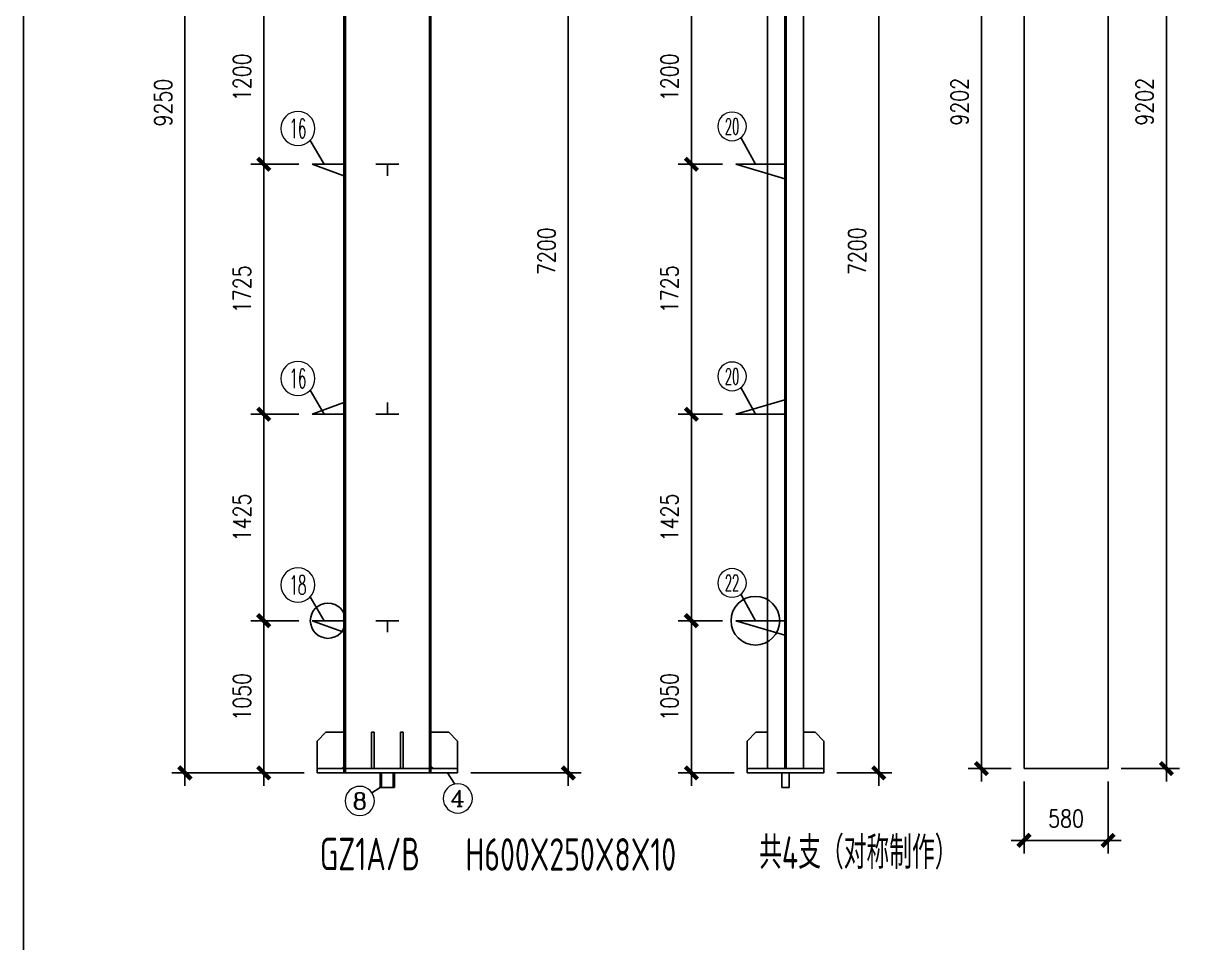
# Model space of a CAD drawing. Header units: millimetres. Extents: x 2451220 to 4527627, y -5186613 to -1639140.
# Drawn here: x 2483553 to 2491607, y -1711071 to -1704727 of the extents above; entities that cross this region are included whole.
import ezdxf
from ezdxf.enums import TextEntityAlignment as Align

# ---------------------------------------------------------------- set-up
doc = ezdxf.new("R2010")
doc.units = ezdxf.units.MM
doc.header["$LTSCALE"] = 1000
doc.header["$PDMODE"] = 34
doc.layers.add('钢架', color=7, linetype='Continuous', lineweight=25)
doc.styles.add('COMPLEX', font='COMPLEX')
doc.styles.add('DIM_FONT', font='simplex.shx', dxfattribs={"width": 0.8, "bigfont": 'hztxt.shx'})
doc.styles.get("Standard").update_dxf_attribs({"font": 'txt', "bigfont": 'gbcbig.shx'})
doc.styles.add('TSSD_Label', font='Tssdeng.shx', dxfattribs={"width": 0.7, "bigfont": 'hztxt.shx'})
doc.dimstyles.get("Standard").update_dxf_attribs({"dimscale": 100, "dimtxt": 3.5, "dimasz": 1, "dimexe": 2.5, "dimexo": 3, "dimgap": 1.5, "dimtad": 1, "dimdec": 0, "dimzin": 0, "dimdsep": 46, "dimtxsty": 'Standard', "dimblk": 'ARCHTICK', "dimcen": 0.09, "dimadec": 0, "dimazin": 0, "dimtfac": 1, "dimtdec": 0, "dimtix": 1, "dimtmove": 2, "dimatfit": 3, "dimldrblk": 'ARCHTICK', "dimfxl": 1, "dimtolj": 1, "dimtzin": 0, "dimarcsym": 0})
doc.dimstyles.new('WGH(1)', dxfattribs={"dimscale": 1.2, "dimtxt": 100, "dimasz": 0.5, "dimexe": 75, "dimexo": 75, "dimgap": 75, "dimtad": 1, "dimdec": 0, "dimzin": 0, "dimdsep": 46, "dimtxsty": 'DIM_FONT', "dimblk1": '_DIMX', "dimblk2": '_DIMX', "dimsah": 1, "dimcen": 0.09, "dimclrd": 3, "dimclre": 3, "dimclrt": 7, "dimadec": 0, "dimazin": 0, "dimtfac": 1, "dimtdec": 0, "dimtix": 1, "dimtmove": 2, "dimatfit": 3, "dimldrblk": '_DIMX', "dimfxl": 1, "dimtolj": 1, "dimtzin": 0, "dimarcsym": 0})

# ---------------------------------------------------------------- blocks, each defined once
blk = doc.blocks.new('_DIMX')
blk.add_line((-150, 0), (150, 0))
at = {"const_width": 50}
blk.add_lwpolyline([(-70, -70), (70, 70)], dxfattribs=at)
blk = doc.blocks.new('*D1759')
at = {"color": 3, "lineweight": -2}
for p, q in [((2485454.3, -1708849.6), (2485121.3, -1708849.6)), ((2485211.3, -1709899), (2485211.3, -1708850.2)), ((2485454.3, -1709899.6), (2485121.3, -1709899.6))]:
    blk.add_line(p, q, dxfattribs=at)
at = {"layer": 'Defpoints', "color": 0}
for p in [(2485211.3, -1708849.6), (2485544.3, -1708849.6), (2485544.3, -1709899.6)]:
    blk.add_point(p, dxfattribs=at)
at = {"color": 3, "lineweight": -2, "xscale": 0.6, "yscale": 0.6, "zscale": 0.6}
for p, rotation in [((2485211.3, -1708849.6), 90), ((2485211.3, -1709899.6), 270)]:
    blk.add_blockref('_DIMX', p, dxfattribs=dict(at, rotation=rotation))
at = {"color": 7, "insert": (2485061.3, -1709374.6), "char_height": 120, "attachment_point": 5, "rotation": 90, "style": 'DIM_FONT'}
blk.add_mtext('\\A1;1050', dxfattribs=at)
blk = doc.blocks.new('*D1760')
at = {"color": 3, "lineweight": -2}
for p, q in [((2485454.3, -1707424.6), (2485121.3, -1707424.6)), ((2485211.3, -1708849), (2485211.3, -1707425.2)), ((2485454.3, -1708849.6), (2485121.3, -1708849.6))]:
    blk.add_line(p, q, dxfattribs=at)
at = {"layer": 'Defpoints', "color": 0}
for p in [(2485211.3, -1707424.6), (2485544.3, -1707424.6), (2485544.3, -1708849.6)]:
    blk.add_point(p, dxfattribs=at)
at = {"color": 3, "lineweight": -2, "xscale": 0.6, "yscale": 0.6, "zscale": 0.6}
for p, rotation in [((2485211.3, -1707424.6), 90), ((2485211.3, -1708849.6), 270)]:
    blk.add_blockref('_DIMX', p, dxfattribs=dict(at, rotation=rotation))
at = {"color": 7, "insert": (2485061.3, -1708137.1), "char_height": 120, "attachment_point": 5, "rotation": 90, "style": 'DIM_FONT'}
blk.add_mtext('\\A1;1425', dxfattribs=at)
blk = doc.blocks.new('*D1761')
at = {"color": 3, "lineweight": -2}
for p, q in [((2485454.3, -1704499.6), (2485121.3, -1704499.6)), ((2485211.3, -1705699), (2485211.3, -1704500.2)), ((2485454.3, -1705699.6), (2485121.3, -1705699.6))]:
    blk.add_line(p, q, dxfattribs=at)
at = {"layer": 'Defpoints', "color": 0}
for p in [(2485211.3, -1704499.6), (2485544.3, -1704499.6), (2485544.3, -1705699.6)]:
    blk.add_point(p, dxfattribs=at)
at = {"color": 3, "lineweight": -2, "xscale": 0.6, "yscale": 0.6, "zscale": 0.6}
for p, rotation in [((2485211.3, -1704499.6), 90), ((2485211.3, -1705699.6), 270)]:
    blk.add_blockref('_DIMX', p, dxfattribs=dict(at, rotation=rotation))
at = {"color": 7, "insert": (2485061.3, -1705099.6), "char_height": 120, "attachment_point": 5, "rotation": 90, "style": 'DIM_FONT'}
blk.add_mtext('\\A1;1200', dxfattribs=at)
blk = doc.blocks.new('*D372')
at = {"color": 3, "lineweight": -2}
for p, q in [((2485364.3, -1705699.6), (2485121.3, -1705699.6)), ((2485211.3, -1705700.2), (2485211.3, -1707424)), ((2485454.3, -1707424.6), (2485121.3, -1707424.6))]:
    blk.add_line(p, q, dxfattribs=at)
at = {"layer": 'Defpoints', "color": 0}
for p in [(2485454.3, -1705699.6), (2485211.3, -1707424.6), (2485544.3, -1707424.6)]:
    blk.add_point(p, dxfattribs=at)
at = {"color": 3, "lineweight": -2, "xscale": 0.6, "yscale": 0.6, "zscale": 0.6}
for p, rotation in [((2485211.3, -1705699.6), 90), ((2485211.3, -1707424.6), 270)]:
    blk.add_blockref('_DIMX', p, dxfattribs=dict(at, rotation=rotation))
at = {"color": 7, "insert": (2485061.3, -1706562.1), "char_height": 120, "attachment_point": 5, "rotation": 90, "style": 'DIM_FONT'}
blk.add_mtext('\\A1;1725', dxfattribs=at)
blk = doc.blocks.new('*D373')
at = {"color": 3, "lineweight": -2}
for p, q in [((2486974.3, -1702699.6), (2487402.5, -1702699.6)), ((2487312.5, -1702700.2), (2487312.5, -1709899)), ((2486639.3, -1709899.6), (2487402.5, -1709899.6))]:
    blk.add_line(p, q, dxfattribs=at)
at = {"layer": 'Defpoints', "color": 0}
for p in [(2486884.3, -1702699.6), (2486549.3, -1709899.6), (2487312.5, -1709899.6)]:
    blk.add_point(p, dxfattribs=at)
at = {"color": 3, "lineweight": -2, "xscale": 0.6, "yscale": 0.6, "zscale": 0.6}
for p, rotation in [((2487312.5, -1702699.6), 90), ((2487312.5, -1709899.6), 270)]:
    blk.add_blockref('_DIMX', p, dxfattribs=dict(at, rotation=rotation))
at = {"color": 7, "insert": (2487162.5, -1706299.6), "char_height": 120, "attachment_point": 5, "rotation": 90, "style": 'DIM_FONT'}
blk.add_mtext('\\A1;7200', dxfattribs=at)
blk = doc.blocks.new('*D1768')
at = {"color": 3, "lineweight": -2}
for p, q in [((2485584.3, -1700649.6), (2484577.6, -1700649.6)), ((2484667.6, -1709899), (2484667.6, -1700650.2)), ((2485489.3, -1709899.6), (2484577.6, -1709899.6))]:
    blk.add_line(p, q, dxfattribs=at)
at = {"layer": 'Defpoints', "color": 0}
for p in [(2484667.6, -1700649.6), (2485674.3, -1700649.6), (2485579.3, -1709899.6)]:
    blk.add_point(p, dxfattribs=at)
at = {"color": 3, "lineweight": -2, "xscale": 0.6, "yscale": 0.6, "zscale": 0.6}
for p, rotation in [((2484667.6, -1700649.6), 90), ((2484667.6, -1709899.6), 270)]:
    blk.add_blockref('_DIMX', p, dxfattribs=dict(at, rotation=rotation))
at = {"color": 7, "insert": (2484517.6, -1705274.6), "char_height": 120, "attachment_point": 5, "rotation": 90, "style": 'DIM_FONT'}
blk.add_mtext('\\A1;9250', dxfattribs=at)
blk = doc.blocks.new('*D1770')
at = {"color": 3, "lineweight": -2}
for p, q in [((2490367.1, -1700667.6), (2490072.4, -1700667.6)), ((2490162.4, -1709869), (2490162.4, -1700668.2)), ((2490367.1, -1709869.6), (2490072.4, -1709869.6))]:
    blk.add_line(p, q, dxfattribs=at)
at = {"layer": 'Defpoints', "color": 0}
for p in [(2490162.4, -1700667.6), (2490457.1, -1700667.6), (2490457.1, -1709869.6)]:
    blk.add_point(p, dxfattribs=at)
at = {"color": 3, "lineweight": -2, "xscale": 0.6, "yscale": 0.6, "zscale": 0.6}
for p, rotation in [((2490162.4, -1700667.6), 90), ((2490162.4, -1709869.6), 270)]:
    blk.add_blockref('_DIMX', p, dxfattribs=dict(at, rotation=rotation))
at = {"color": 7, "insert": (2490012.4, -1705268.6), "char_height": 120, "attachment_point": 5, "rotation": 90, "style": 'DIM_FONT'}
blk.add_mtext('\\A1;9202', dxfattribs=at)
blk = doc.blocks.new('*D1771')
at = {"color": 3, "lineweight": -2}
for p, q in [((2491127.1, -1700667.6), (2491529.1, -1700667.6)), ((2491439.1, -1709869), (2491439.1, -1700668.2)), ((2491127.1, -1709869.6), (2491529.1, -1709869.6))]:
    blk.add_line(p, q, dxfattribs=at)
at = {"layer": 'Defpoints', "color": 0}
for p in [(2491037.1, -1700667.6), (2491439.1, -1700667.6), (2491037.1, -1709869.6)]:
    blk.add_point(p, dxfattribs=at)
at = {"color": 3, "lineweight": -2, "xscale": 0.6, "yscale": 0.6, "zscale": 0.6}
for p, rotation in [((2491439.1, -1700667.6), 90), ((2491439.1, -1709869.6), 270)]:
    blk.add_blockref('_DIMX', p, dxfattribs=dict(at, rotation=rotation))
at = {"color": 7, "insert": (2491289.1, -1705268.6), "char_height": 120, "attachment_point": 5, "rotation": 90, "style": 'DIM_FONT'}
blk.add_mtext('\\A1;9202', dxfattribs=at)
blk = doc.blocks.new('*D1772')
at = {"color": 3, "lineweight": -2}
for p, q in [((2490457.1, -1709959.6), (2490457.1, -1710455.1)), ((2491037.1, -1709959.6), (2491037.1, -1710455.1)), ((2491036.5, -1710365.1), (2490457.7, -1710365.1))]:
    blk.add_line(p, q, dxfattribs=at)
at = {"layer": 'Defpoints', "color": 0}
for p in [(2490457.1, -1709869.6), (2491037.1, -1709869.6), (2490457.1, -1710365.1)]:
    blk.add_point(p, dxfattribs=at)
at = {"color": 3, "lineweight": -2, "xscale": 0.6, "yscale": 0.6, "zscale": 0.6, "rotation": 180}
blk.add_blockref('_DIMX', (2490457.1, -1710365.1), dxfattribs=at)
at = {"color": 3, "lineweight": -2, "xscale": 0.6, "yscale": 0.6, "zscale": 0.6}
blk.add_blockref('_DIMX', (2491037.1, -1710365.1), dxfattribs=at)
at = {"color": 7, "insert": (2490747.1, -1710215.1), "char_height": 120, "attachment_point": 5, "style": 'DIM_FONT'}
blk.add_mtext('\\A1;580', dxfattribs=at)
blk = doc.blocks.new('*D1775')
at = {"color": 3, "lineweight": -2}
for p, q in [((2489026.4, -1702699.6), (2489545, -1702699.6)), ((2489455, -1709899), (2489455, -1702700.2)), ((2489166.4, -1709899.6), (2489545, -1709899.6))]:
    blk.add_line(p, q, dxfattribs=at)
at = {"layer": 'Defpoints', "color": 0}
for p in [(2488936.4, -1702699.6), (2489455, -1702699.6), (2489076.4, -1709899.6)]:
    blk.add_point(p, dxfattribs=at)
at = {"color": 3, "lineweight": -2, "xscale": 0.6, "yscale": 0.6, "zscale": 0.6}
for p, rotation in [((2489455, -1702699.6), 90), ((2489455, -1709899.6), 270)]:
    blk.add_blockref('_DIMX', p, dxfattribs=dict(at, rotation=rotation))
at = {"color": 7, "insert": (2489305, -1706299.6), "char_height": 120, "attachment_point": 5, "rotation": 90, "style": 'DIM_FONT'}
blk.add_mtext('\\A1;7200', dxfattribs=at)
blk = doc.blocks.new('轴线标号')
at = {"lineweight": 13}
blk.add_circle((0, 0), 0.5, dxfattribs=at)
at = {"layer": '钢架', "lineweight": 13, "style": 'COMPLEX', "width": 1.041667}
blk.add_attdef('A', text='', height=0.56, dxfattribs=at).set_placement((-0.25, -0.28), (0.25, -0.28), align=Align.FIT)
blk = doc.blocks.new('*D1777')
at = {"color": 3, "lineweight": -2}
for p, q in [((2488287.4, -1708849.6), (2488071.7, -1708849.6)), ((2488161.7, -1709899), (2488161.7, -1708850.2)), ((2488456.4, -1709899.6), (2488071.7, -1709899.6))]:
    blk.add_line(p, q, dxfattribs=at)
at = {"layer": 'Defpoints', "color": 0}
for p in [(2488161.7, -1708849.6), (2488377.4, -1708849.6), (2488546.4, -1709899.6)]:
    blk.add_point(p, dxfattribs=at)
at = {"color": 3, "lineweight": -2, "xscale": 0.6, "yscale": 0.6, "zscale": 0.6}
for p, rotation in [((2488161.7, -1708849.6), 90), ((2488161.7, -1709899.6), 270)]:
    blk.add_blockref('_DIMX', p, dxfattribs=dict(at, rotation=rotation))
at = {"color": 7, "insert": (2488011.7, -1709374.6), "char_height": 120, "attachment_point": 5, "rotation": 90, "style": 'DIM_FONT'}
blk.add_mtext('\\A1;1050', dxfattribs=at)
blk = doc.blocks.new('*D375')
at = {"color": 3, "lineweight": -2}
for p, q in [((2488377.4, -1707424.6), (2488071.7, -1707424.6)), ((2488161.7, -1708849), (2488161.7, -1707425.2)), ((2488377.4, -1708849.6), (2488071.7, -1708849.6))]:
    blk.add_line(p, q, dxfattribs=at)
at = {"layer": 'Defpoints', "color": 0}
for p in [(2488161.7, -1707424.6), (2488467.4, -1707424.6), (2488467.4, -1708849.6)]:
    blk.add_point(p, dxfattribs=at)
at = {"color": 3, "lineweight": -2, "xscale": 0.6, "yscale": 0.6, "zscale": 0.6}
for p, rotation in [((2488161.7, -1707424.6), 90), ((2488161.7, -1708849.6), 270)]:
    blk.add_blockref('_DIMX', p, dxfattribs=dict(at, rotation=rotation))
at = {"color": 7, "insert": (2488011.7, -1708137.1), "char_height": 120, "attachment_point": 5, "rotation": 90, "style": 'DIM_FONT'}
blk.add_mtext('\\A1;1425', dxfattribs=at)
blk = doc.blocks.new('*D1778')
at = {"color": 3, "lineweight": -2}
for p, q in [((2488377.4, -1705699.6), (2488071.7, -1705699.6)), ((2488161.7, -1707424), (2488161.7, -1705700.2)), ((2488377.4, -1707424.6), (2488071.7, -1707424.6))]:
    blk.add_line(p, q, dxfattribs=at)
at = {"layer": 'Defpoints', "color": 0}
for p in [(2488161.7, -1705699.6), (2488467.4, -1705699.6), (2488467.4, -1707424.6)]:
    blk.add_point(p, dxfattribs=at)
at = {"color": 3, "lineweight": -2, "xscale": 0.6, "yscale": 0.6, "zscale": 0.6}
for p, rotation in [((2488161.7, -1705699.6), 90), ((2488161.7, -1707424.6), 270)]:
    blk.add_blockref('_DIMX', p, dxfattribs=dict(at, rotation=rotation))
at = {"color": 7, "insert": (2488011.7, -1706562.1), "char_height": 120, "attachment_point": 5, "rotation": 90, "style": 'DIM_FONT'}
blk.add_mtext('\\A1;1725', dxfattribs=at)
blk = doc.blocks.new('*D1779')
at = {"color": 3, "lineweight": -2}
for p, q in [((2488377.4, -1704499.6), (2488071.7, -1704499.6)), ((2488161.7, -1705699), (2488161.7, -1704500.2)), ((2488377.4, -1705699.6), (2488071.7, -1705699.6))]:
    blk.add_line(p, q, dxfattribs=at)
at = {"layer": 'Defpoints', "color": 0}
for p in [(2488161.7, -1704499.6), (2488467.4, -1704499.6), (2488467.4, -1705699.6)]:
    blk.add_point(p, dxfattribs=at)
at = {"color": 3, "lineweight": -2, "xscale": 0.6, "yscale": 0.6, "zscale": 0.6}
for p, rotation in [((2488161.7, -1704499.6), 90), ((2488161.7, -1705699.6), 270)]:
    blk.add_blockref('_DIMX', p, dxfattribs=dict(at, rotation=rotation))
at = {"color": 7, "insert": (2488011.7, -1705099.6), "char_height": 120, "attachment_point": 5, "rotation": 90, "style": 'DIM_FONT'}
blk.add_mtext('\\A1;1200', dxfattribs=at)

msp = doc.modelspace()

# ---------------------------------------------------------------- linework, layer by layer
for p, q in [((2488686.4, -1709869.6), (2488686.4, -1700649.6)), ((2488807.4, -1709869.6), (2488807.4, -1700649.6)), ((2488811.4, -1709869.6), (2488811.4, -1700649.6)), ((2488815.4, -1709869.6), (2488815.4, -1700649.6)), ((2488936.4, -1709869.6), (2488936.4, -1700649.6)), ((2485764.3, -1700667.6), (2485764.3, -1709899.6)), ((2485774.3, -1700667.6), (2485774.3, -1709899.6)), ((2486354.3, -1700667.6), (2486354.3, -1709899.6)), ((2486364.3, -1700667.6), (2486364.3, -1709899.6)), ((2490457.1, -1700667.6), (2490457.1, -1709869.6)), ((2491037.1, -1700667.6), (2491037.1, -1709869.6)), ((2485531.9, -1705534.6), (2485628.4, -1705699.6)), ((2488504.1, -1705515.8), (2488603.5, -1705699.1)), ((2485764.3, -1705699.6), (2485544.3, -1705699.6)), ((2485544.3, -1705699.6), (2485764.3, -1705779.6)), ((2485764.3, -1705699.6), (2485544.3, -1705699.6)), ((2485984.3, -1705699.6), (2486144.3, -1705699.6)), ((2486064.3, -1705699.6), (2486064.3, -1705779.6)), ((2488807.4, -1705699.6), (2488467.4, -1705699.6)), ((2488467.4, -1705699.6), (2488807.4, -1705799.6)), ((2485531.9, -1707259.6), (2485628.4, -1707424.6)), ((2488504.1, -1707240.8), (2488603.5, -1707424.1)), ((2485544.3, -1707424.6), (2485764.3, -1707344.6)), ((2486064.3, -1707344.6), (2486064.3, -1707424.6)), ((2488467.4, -1707424.6), (2488807.4, -1707324.6)), ((2485764.3, -1707424.6), (2485544.3, -1707424.6)), ((2485764.3, -1707424.6), (2485544.3, -1707424.6)), ((2485984.3, -1707424.6), (2486144.3, -1707424.6)), ((2488807.4, -1707424.6), (2488467.4, -1707424.6)), ((2485531.9, -1708684.6), (2485628.4, -1708849.6)), ((2488504.1, -1708666.3), (2488603.5, -1708849.6)), ((2485764.3, -1708849.6), (2485544.3, -1708849.6)), ((2485544.3, -1708849.6), (2485764.3, -1708929.6)), ((2485984.3, -1708849.6), (2486144.3, -1708849.6)), ((2486064.3, -1708849.6), (2486064.3, -1708929.6)), ((2488807.4, -1708849.6), (2488467.4, -1708849.6)), ((2488467.4, -1708849.6), (2488807.4, -1708949.6)), ((2485579.3, -1709679.6), (2485639.3, -1709619.6)), ((2485579.3, -1709679.6), (2485579.3, -1709869.6)), ((2485639.3, -1709619.6), (2485778.3, -1709619.6)), ((2485954.3, -1709619.6), (2485954.3, -1709869.6)), ((2485954.3, -1709619.6), (2485974.3, -1709619.6)), ((2485974.3, -1709619.6), (2485974.3, -1709869.6)), ((2486154.3, -1709619.6), (2486154.3, -1709869.6)), ((2486154.3, -1709619.6), (2486174.3, -1709619.6)), ((2486174.3, -1709619.6), (2486174.3, -1709869.6)), ((2486350.3, -1709619.6), (2486489.3, -1709619.6)), ((2486489.3, -1709619.6), (2486549.3, -1709679.6)), ((2486549.3, -1709679.6), (2486549.3, -1709869.6)), ((2488546.4, -1709679.6), (2488606.4, -1709619.6)), ((2488546.4, -1709679.6), (2488546.4, -1709869.6)), ((2488606.4, -1709619.6), (2488686.4, -1709619.6)), ((2489016.4, -1709619.6), (2488936.4, -1709619.6)), ((2489076.4, -1709679.6), (2489016.4, -1709619.6)), ((2489076.4, -1709679.6), (2489076.4, -1709869.6)), ((2485579.3, -1709869.6), (2485579.3, -1709899.6)), ((2485579.3, -1709869.6), (2486549.3, -1709869.6)), ((2485579.3, -1709899.6), (2486549.3, -1709899.6)), ((2485749.3, -1709869.6), (2485764.3, -1709854.6)), ((2485764.3, -1709869.6), (2486364.3, -1709869.6)), ((2485764.3, -1709869.6), (2486364.3, -1709869.6)), ((2485764.3, -1709899.6), (2486364.3, -1709899.6)), ((2485764.3, -1709899.6), (2486364.3, -1709899.6)), ((2486014.3, -1709899.6), (2486014.3, -1709999.6)), ((2486024.3, -1709899.6), (2486024.3, -1709999.6)), ((2486104.3, -1709899.6), (2486104.3, -1709999.6)), ((2486114.3, -1709899.6), (2486114.3, -1709999.6)), ((2486379.3, -1709869.6), (2486364.3, -1709854.6)), ((2486529.6, -1709976.8), (2486479, -1709899.6)), ((2486549.3, -1709869.6), (2486549.3, -1709899.6)), ((2488546.4, -1709899.6), (2488546.4, -1709869.6)), ((2488546.4, -1709869.6), (2489076.4, -1709869.6)), ((2488546.4, -1709899.6), (2489076.4, -1709899.6)), ((2488786.4, -1709899.6), (2488786.4, -1709999.6)), ((2488836.4, -1709899.6), (2488836.4, -1709999.6)), ((2489076.4, -1709899.6), (2489076.4, -1709869.6)), ((2489076.4, -1709899.6), (2489076.4, -1709869.6)), ((2490457.1, -1709869.6), (2491037.1, -1709869.6)), ((2490457.1, -1709869.6), (2491037.1, -1709869.6)), ((2490457.1, -1709869.6), (2491037.1, -1709869.6)), ((2486014.3, -1709999.6), (2485957.6, -1710037.3)), ((2486014.3, -1709999.6), (2486114.3, -1709999.6)), ((2488786.4, -1709999.6), (2488836.4, -1709999.6))]:
    msp.add_line(p, q)
msp.add_lwpolyline([(2499972, -1711257.5), (2483552.7, -1711257.5), (2483552.7, -1698300.6), (2499972, -1698300.6)], close=True)
for centre, radius in [((2488603.5, -1708849.6), 168.3), ((2485654.3, -1708849.6), 121.6)]:
    msp.add_circle(centre, radius)

# ---------------------------------------------------------------- block references
ref = msp.add_blockref('轴线标号', (2485446.9, -1705452.7), dxfattribs=dict(xscale=-236.1316046467982, yscale=236.1316046467982, zscale=236.1316046469508))
ref.add_attrib('A', '16', dxfattribs={"layer": '钢架', "lineweight": 13, "height": 132.23, "style": 'COMPLEX', "width": 0.646552}).set_placement((2485387.9, -1705518.8), (2485505.9, -1705518.8), align=Align.FIT)
ref = msp.add_blockref('轴线标号', (2488442.7, -1705438.3), dxfattribs=dict(xscale=-197.7854466270655, yscale=197.7854466270655, zscale=197.7854466273605))
ref.add_attrib('A', '20', dxfattribs={"layer": '钢架', "lineweight": 13, "height": 110.76, "style": 'COMPLEX', "width": 0.551471}).set_placement((2488393.2, -1705493.7), (2488492.1, -1705493.7), align=Align.FIT)
ref = msp.add_blockref('轴线标号', (2485446.9, -1707177.7), dxfattribs=dict(xscale=-236.1316046467982, yscale=236.1316046467982, zscale=236.1316046469508))
ref.add_attrib('A', '16', dxfattribs={"layer": '钢架', "lineweight": 13, "height": 132.23, "style": 'COMPLEX', "width": 0.646552}).set_placement((2485387.9, -1707243.8), (2485505.9, -1707243.8), align=Align.FIT)
ref = msp.add_blockref('轴线标号', (2488442.7, -1707163.3), dxfattribs=dict(xscale=-197.7854466270655, yscale=197.7854466270655, zscale=197.7854466273605))
ref.add_attrib('A', '20', dxfattribs={"layer": '钢架', "lineweight": 13, "height": 110.76, "style": 'COMPLEX', "width": 0.551471}).set_placement((2488393.2, -1707218.7), (2488492.1, -1707218.7), align=Align.FIT)
ref = msp.add_blockref('轴线标号', (2485446.9, -1708602.7), dxfattribs=dict(xscale=-236.1316046467982, yscale=236.1316046467982, zscale=236.1316046469508))
ref.add_attrib('A', '18', dxfattribs={"layer": '钢架', "lineweight": 13, "height": 132.23, "style": 'COMPLEX', "width": 0.646552}).set_placement((2485387.9, -1708668.8), (2485505.9, -1708668.8), align=Align.FIT)
ref = msp.add_blockref('轴线标号', (2488442.7, -1708588.8), dxfattribs=dict(xscale=-197.7854466270655, yscale=197.7854466270655, zscale=197.7854466273605))
ref.add_attrib('A', '22', dxfattribs={"layer": '钢架', "lineweight": 13, "height": 110.76, "style": 'COMPLEX', "width": 0.551471}).set_placement((2488393.2, -1708644.2), (2488492.1, -1708644.2), align=Align.FIT)
ref = msp.add_blockref('轴线标号', (2485873.7, -1710093.3), dxfattribs=dict(xscale=-201.8218843135983, yscale=201.8218843135983, zscale=201.8218843136332))
ref.add_attrib('A', '8', dxfattribs={"layer": '钢架', "lineweight": 13, "height": 113, "style": 'COMPLEX', "width": 1.339286}).set_placement((2485823.2, -1710149.8), (2485924.1, -1710149.8), align=Align.FIT)
ref = msp.add_blockref('轴线标号', (2486550.3, -1710075.6), dxfattribs=dict(xscale=-201.8218843135983, yscale=201.8218843135983, zscale=201.8218843136332))
ref.add_attrib('A', '4', dxfattribs={"layer": '钢架', "lineweight": 13, "height": 113, "style": 'COMPLEX', "width": 1.171875}).set_placement((2486499.8, -1710132.1), (2486600.7, -1710132.1), align=Align.FIT)

# ---------------------------------------------------------------- texts
at = {"color": 0, "style": 'TSSD_Label', "width": 0.7}
for s, height, p in [('共4支（对称制作）', 224.35, (2488629.1, -1710562)), ('GZ1A/B', 224.35, (2485598.3, -1710571.4)), ('H600X250X8X10', 224.347, (2486603.2, -1710574.5))]:
    msp.add_text(s, height=height, dxfattribs=at).set_placement(p)

# ---------------------------------------------------------------- dimensions: what is measured, and where the dimension line sits
for base, p1, p2, picture, middle in [((2484667.6, -1700649.6), (2485579.3, -1709899.6), (2485674.3, -1700649.6), '*D1768', (2484517.6, -1705274.6)), ((2490162.4, -1700667.6), (2490457.1, -1709869.6), (2490457.1, -1700667.6), '*D1770', (2490012.4, -1705268.6)), ((2491439.1, -1700667.6), (2491037.1, -1709869.6), (2491037.1, -1700667.6), '*D1771', (2491289.1, -1705268.6)), ((2489455, -1702699.6), (2489076.4, -1709899.6), (2488936.4, -1702699.6), '*D1775', (2489305, -1706299.6)), ((2488161.7, -1704499.6), (2488467.4, -1705699.6), (2488467.4, -1704499.6), '*D1779', (2488011.7, -1705099.6)), ((2488161.7, -1705699.6), (2488467.4, -1707424.6), (2488467.4, -1705699.6), '*D1778', (2488011.7, -1706562.1)), ((2488161.7, -1707424.6), (2488467.4, -1708849.6), (2488467.4, -1707424.6), '*D375', (2488011.7, -1708137.1)), ((2488161.7, -1708849.6), (2488546.4, -1709899.6), (2488377.4, -1708849.6), '*D1777', (2488011.7, -1709374.6))]:
    dim = msp.add_linear_dim(base=base, p1=p1, p2=p2, angle=90, dimstyle='WGH(1)')
    dim.commit()
    dim.dimension.update_dxf_attribs({"geometry": picture, "text_midpoint": middle})
for base, p1, p2, picture, middle in [((2487312.5, -1709899.6), (2486884.3, -1702699.6), (2486549.3, -1709899.6), '*D373', (2487162.5, -1706299.6)), ((2485211.3, -1704499.6), (2485544.3, -1705699.6), (2485544.3, -1704499.6), '*D1761', (2485061.3, -1705099.6)), ((2485211.3, -1707424.6), (2485454.3, -1705699.6), (2485544.3, -1707424.6), '*D372', (2485061.3, -1706562.1)), ((2485211.3, -1707424.6), (2485544.3, -1708849.6), (2485544.3, -1707424.6), '*D1760', (2485061.3, -1708137.1)), ((2485211.3, -1708849.6), (2485544.3, -1709899.6), (2485544.3, -1708849.6), '*D1759', (2485061.3, -1709374.6))]:
    dim = msp.add_linear_dim(base=base, p1=p1, p2=p2, angle=90, dimstyle='Standard', override={"dimscale": 1.2, "dimtxt": 100, "dimasz": 0.5, "dimexe": 75, "dimexo": 75, "dimgap": 75, "dimtxsty": 'DIM_FONT', "dimblk1": '_DIMX', "dimblk2": '_DIMX', "dimsah": 1, "dimclrd": 3, "dimclre": 3, "dimclrt": 7, "dimldrblk": '_DIMX'})
    dim.commit()
    dim.dimension.update_dxf_attribs({"geometry": picture, "text_midpoint": middle})
dim = msp.add_linear_dim(base=(2490457.1, -1710365.1), p1=(2491037.1, -1709869.6), p2=(2490457.1, -1709869.6), dimstyle='WGH(1)')
dim.commit()
dim.dimension.update_dxf_attribs({"geometry": '*D1772', "text_midpoint": (2490747.1, -1710215.1)})

doc.saveas('drawing.dxf')
